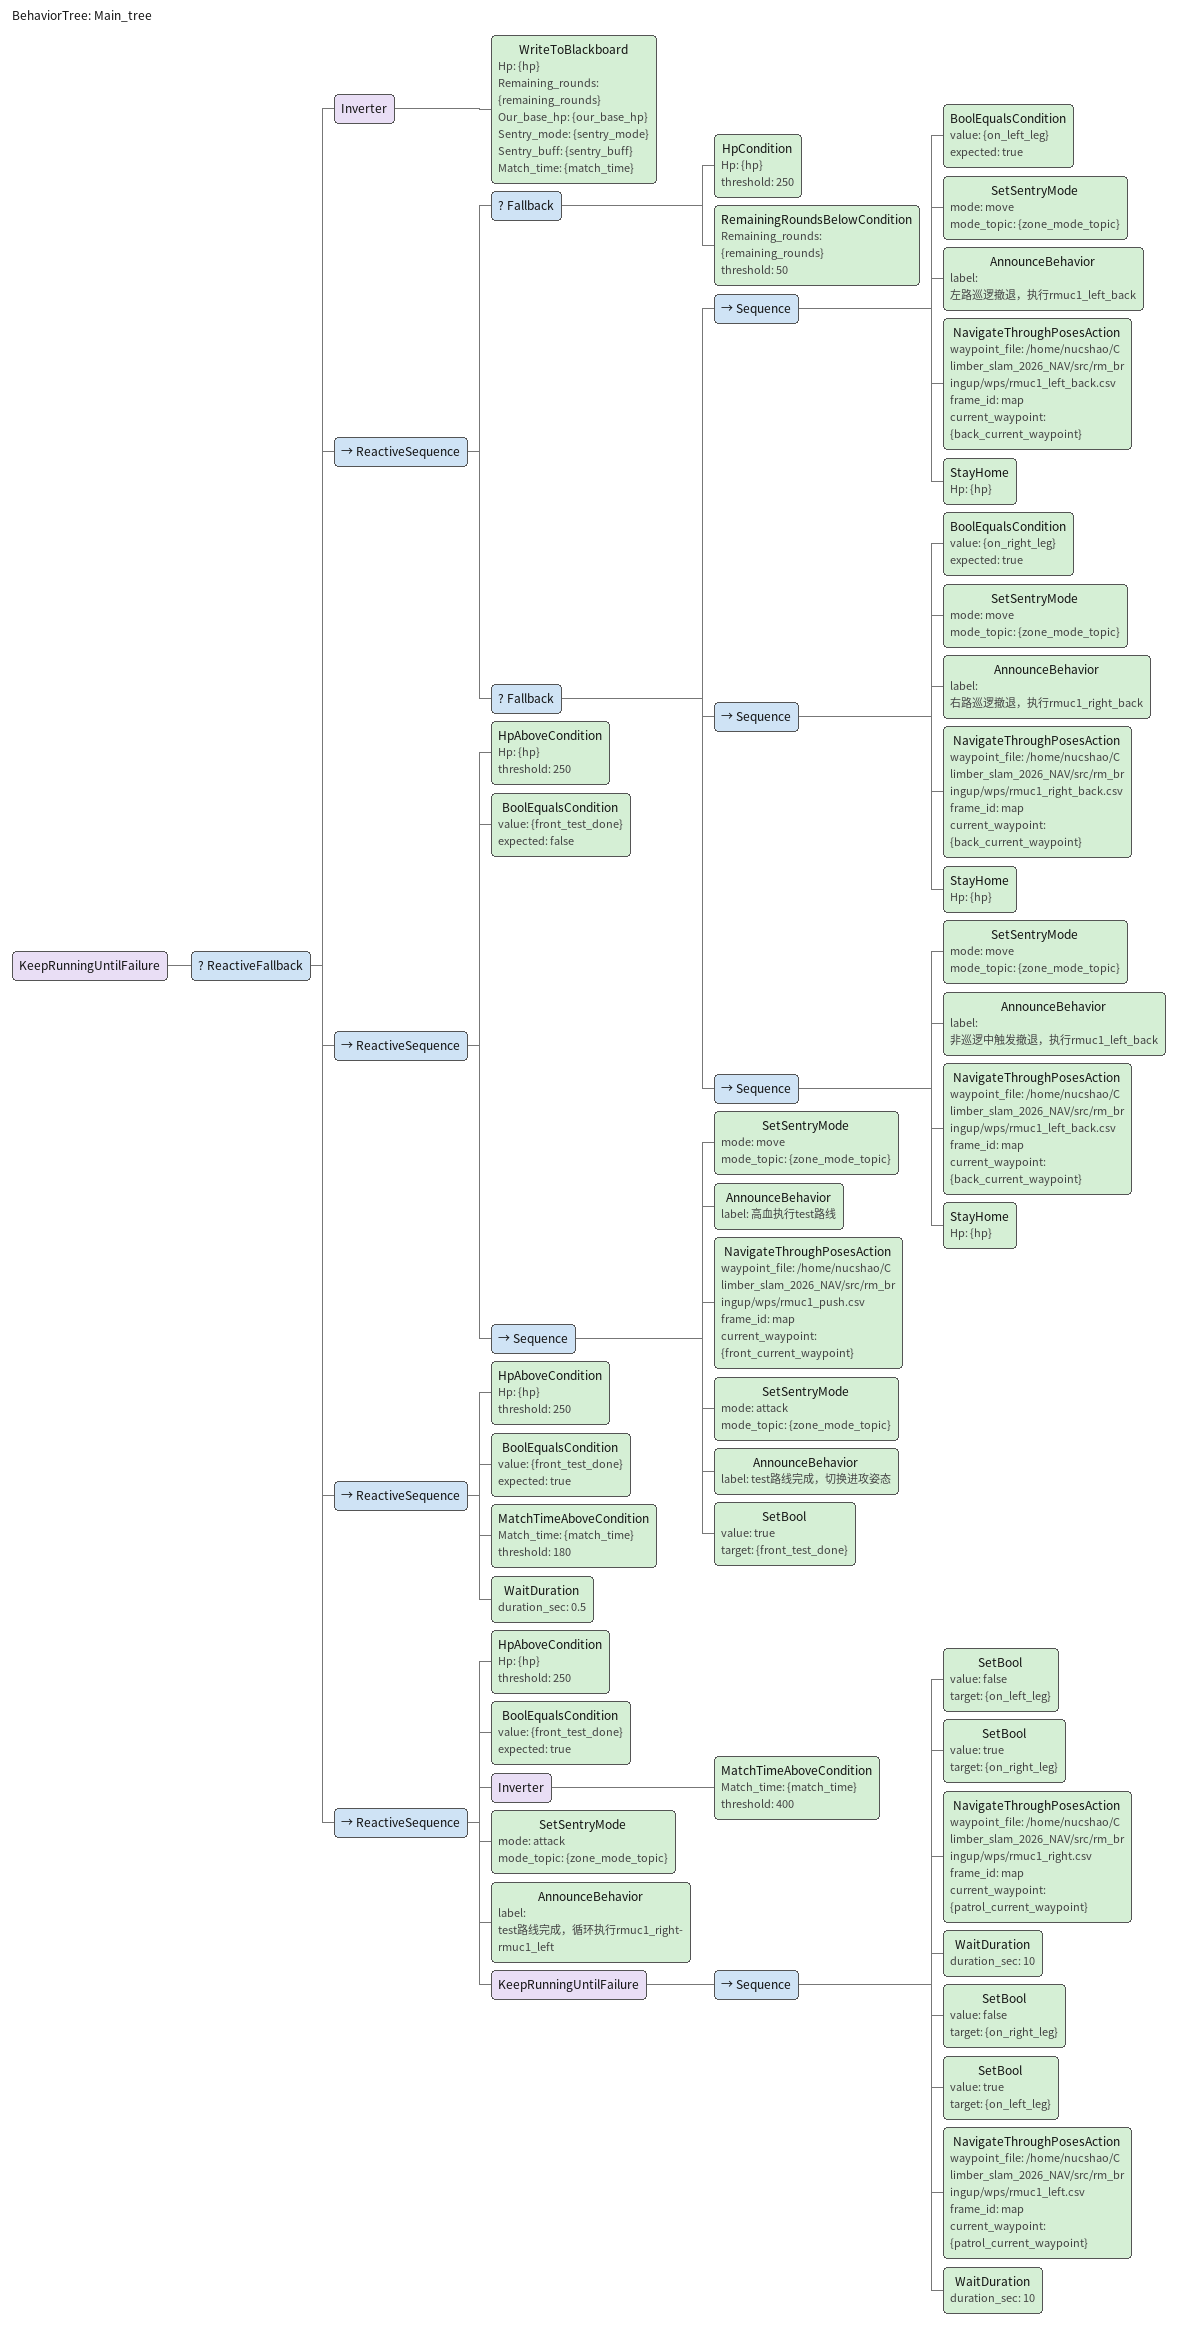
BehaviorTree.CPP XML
<?xml version="1.0" encoding="UTF-8"?>
<root BTCPP_format="4"
      main_tree_to_execute="Main_tree">
  <BehaviorTree ID="Main_tree">
    <KeepRunningUntilFailure>
      <ReactiveFallback>
        <Inverter>
          <WriteToBlackboard Hp="{hp}"
                             Remaining_rounds="{remaining_rounds}"
                             Our_base_hp="{our_base_hp}"
                             Sentry_mode="{sentry_mode}"
                             Sentry_buff="{sentry_buff}"
                             Match_time="{match_time}"/>
        </Inverter>

        <ReactiveSequence>
          <Fallback>
            <HpCondition Hp="{hp}"
                         threshold="250"/>
            <RemainingRoundsBelowCondition Remaining_rounds="{remaining_rounds}"
                                          threshold="50"/>
          </Fallback>
          <Fallback>
            <Sequence>
              <BoolEqualsCondition value="{on_left_leg}"
                                   expected="true"/>
              <SetSentryMode mode="move"
                             mode_topic="{zone_mode_topic}"/>
              <AnnounceBehavior label="左路巡逻撤退，执行rmuc1_left_back"/>
              <NavigateThroughPosesAction waypoint_file="/home/nucshao/Climber_slam_2026_NAV/src/rm_bringup/wps/rmuc1_left_back.csv"
                                          frame_id="map"
                                          current_waypoint="{back_current_waypoint}"/>
              <StayHome Hp="{hp}"/>
            </Sequence>
            <Sequence>
              <BoolEqualsCondition value="{on_right_leg}"
                                   expected="true"/>
              <SetSentryMode mode="move"
                             mode_topic="{zone_mode_topic}"/>
              <AnnounceBehavior label="右路巡逻撤退，执行rmuc1_right_back"/>
              <NavigateThroughPosesAction waypoint_file="/home/nucshao/Climber_slam_2026_NAV/src/rm_bringup/wps/rmuc1_right_back.csv"
                                          frame_id="map"
                                          current_waypoint="{back_current_waypoint}"/>
              <StayHome Hp="{hp}"/>
            </Sequence>
            <Sequence>
              <SetSentryMode mode="move"
                             mode_topic="{zone_mode_topic}"/>
              <AnnounceBehavior label="非巡逻中触发撤退，执行rmuc1_left_back"/>
              <NavigateThroughPosesAction waypoint_file="/home/nucshao/Climber_slam_2026_NAV/src/rm_bringup/wps/rmuc1_left_back.csv"
                                          frame_id="map"
                                          current_waypoint="{back_current_waypoint}"/>
              <StayHome Hp="{hp}"/>
            </Sequence>
          </Fallback>
        </ReactiveSequence>

        <ReactiveSequence>
          <HpAboveCondition Hp="{hp}"
                            threshold="250"/>
          <BoolEqualsCondition value="{front_test_done}"
                               expected="false"/>
          <Sequence>
            <SetSentryMode mode="move"
                           mode_topic="{zone_mode_topic}"/>
            <AnnounceBehavior label="高血执行test路线"/>
            <NavigateThroughPosesAction waypoint_file="/home/nucshao/Climber_slam_2026_NAV/src/rm_bringup/wps/rmuc1_push.csv"
                                        frame_id="map"
                                        current_waypoint="{front_current_waypoint}"/>
            <SetSentryMode mode="attack"
                           mode_topic="{zone_mode_topic}"/>
            <AnnounceBehavior label="test路线完成，切换进攻姿态"/>
            <SetBool value="true"
                     target="{front_test_done}"/>
          </Sequence>
        </ReactiveSequence>

        <ReactiveSequence>
          <HpAboveCondition Hp="{hp}"
                            threshold="250"/>
          <BoolEqualsCondition value="{front_test_done}"
                               expected="true"/>
          <MatchTimeAboveCondition Match_time="{match_time}"
                                   threshold="180"/>
          <WaitDuration duration_sec="0.5"/>
        </ReactiveSequence>

        <ReactiveSequence>
          <HpAboveCondition Hp="{hp}"
                            threshold="250"/>
          <BoolEqualsCondition value="{front_test_done}"
                               expected="true"/>
          <Inverter>
            <MatchTimeAboveCondition Match_time="{match_time}"
                                     threshold="400"/>
          </Inverter>
          <SetSentryMode mode="attack"
                         mode_topic="{zone_mode_topic}"/>
          <AnnounceBehavior label="test路线完成，循环执行rmuc1_right-rmuc1_left"/>
          <KeepRunningUntilFailure>
            <Sequence>
              <SetBool value="false"
                       target="{on_left_leg}"/>
              <SetBool value="true"
                       target="{on_right_leg}"/>
              <NavigateThroughPosesAction waypoint_file="/home/nucshao/Climber_slam_2026_NAV/src/rm_bringup/wps/rmuc1_right.csv"
                                          frame_id="map"
                                          current_waypoint="{patrol_current_waypoint}"/>
              <WaitDuration duration_sec="10"/>
              <SetBool value="false"
                       target="{on_right_leg}"/>
              <SetBool value="true"
                       target="{on_left_leg}"/>
              <NavigateThroughPosesAction waypoint_file="/home/nucshao/Climber_slam_2026_NAV/src/rm_bringup/wps/rmuc1_left.csv"
                                          frame_id="map"
                                          current_waypoint="{patrol_current_waypoint}"/>
              <WaitDuration duration_sec="10"/>
            </Sequence>
          </KeepRunningUntilFailure>
        </ReactiveSequence>
      </ReactiveFallback>
    </KeepRunningUntilFailure>
  </BehaviorTree>

</root>
